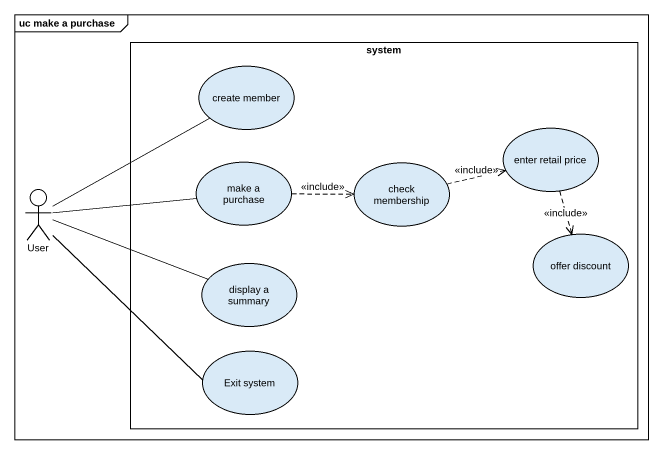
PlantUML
@startuml
mainframe uc make a purchase
rectangle system {
  usecase "create member" as create_member
  usecase "enter retail price" as enter_retail_price
  usecase "make a purchase" as make_a_purchase
  usecase "check membership" as check_membership
  usecase "offer discount" as offer_discount
  usecase "display a summary" as display_a_summary
  usecase "Exit system" as Exit_system
}
actor User
enter_retail_price ..> offer_discount : <<include>>
make_a_purchase .right.> check_membership : <<include>>
check_membership .right.> enter_retail_price : <<include>>
User -up- create_member
User -right- make_a_purchase
User -right- display_a_summary
User -- Exit_system
@enduml
